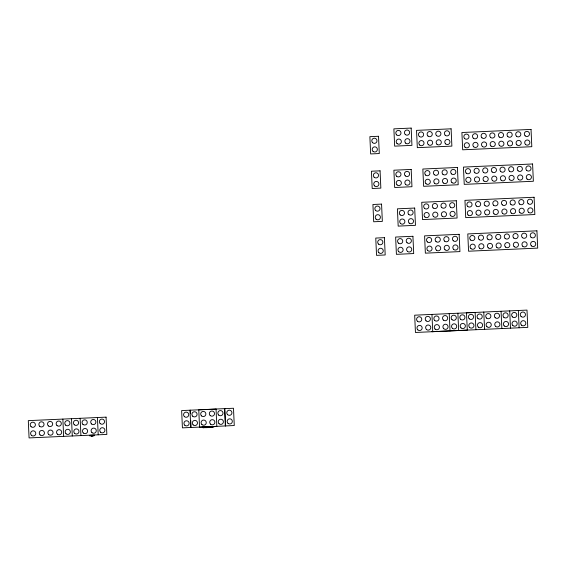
<?xml version="1.0" encoding="UTF-8"?>
<svg xmlns="http://www.w3.org/2000/svg" width="566" height="566" viewBox="0 0 566 566"><rect width="100%" height="100%" fill="white"/><g stroke="black" fill="none" stroke-linecap="round" stroke-linejoin="round"><path stroke-width="0.85" d="M431.879 331.711L527.774 327.381L526.996 310.097L414.673 315.191L415.444 332.468L467.297 330.141L466.483 312.765L475.122 312.375L475.9 329.66M201.963 426.594L204.482 426.481M200.569 427.047L182.422 427.861L181.644 410.576L233.489 408.249L234.267 425.533L201.977 427.026M211.634 426.863L212.965 426.806M201.942 427.415L205.401 427.259M207.206 427.181L209.795 427.061M210.573 427.026L214.033 426.87M203.024 427.797L204.361 427.74M211.649 427.33L212.986 427.266M89.697 435.296L94.437 435.084M91.176 435.664L93.001 435.579M89.725 435.884L94.458 435.671M91.204 436.301L93.029 436.216M518.357 310.486L519.128 327.771M509.711 310.875L510.49 328.153M501.073 311.265L501.851 328.542M483.788 312.036L484.567 329.32M457.88 313.246L458.651 330.53M449.234 313.635L450.012 330.919M431.95 314.413L432.728 331.697M224.851 408.638L225.629 425.915M224.553 408.652L225.332 425.929M210.644 426.594L210.679 427.457L205.493 427.691L205.458 426.828M190.282 410.187L190.438 413.647M190.749 420.559L191.025 426.608M189.992 410.201L190.763 427.486M97.43 417.531L98.208 434.815M80.146 418.309L80.924 435.594M71.507 418.698L72.285 435.983M62.868 419.088L63.64 436.365M411.164 128.079L393.879 128.857L394.658 146.141L411.942 145.363L411.164 128.079M451.102 128.822L416.541 130.378L417.319 147.662L451.88 146.106L451.102 128.822M378.512 136.272L369.874 136.661L370.652 153.938L379.291 153.549L378.512 136.272M531.035 129.416L461.906 132.522L462.677 149.806L531.807 146.7L531.035 129.416M380.069 170.833L371.43 171.222L372.202 188.506L380.847 188.117L380.069 170.833M411.178 169.439L393.894 170.21L394.672 187.495L411.956 186.716L411.178 169.439M532.585 163.977L463.455 167.09L464.233 184.367L533.363 181.261L532.585 163.977M457.413 167.472L422.844 169.029L423.623 186.313L458.184 184.757L457.413 167.472M381.562 204.107L372.923 204.489L373.702 221.773L382.34 221.384L381.562 204.107M456.309 200.746L421.748 202.295L422.519 219.58L457.087 218.023L456.309 200.746M534.085 197.251L464.955 200.357L465.726 217.641L534.856 214.528L534.085 197.251M414.687 208.055L397.41 208.826L398.181 226.11L415.465 225.332L414.687 208.055M412.918 236.284L395.634 237.055L396.412 254.339L413.696 253.561L412.918 236.284M384.406 237.678L375.76 238.067L376.539 255.351L385.184 254.962L384.406 237.678M459.153 234.317L424.585 235.873L425.363 253.158L459.932 251.601L459.153 234.317M536.922 230.822L467.792 233.935L468.57 251.212L537.7 248.106L536.922 230.822M216.049 409.091L198.772 409.869L199.543 427.146L216.828 426.375L216.049 409.091M106.068 417.142L28.3 420.637L29.078 437.921L106.847 434.426L106.068 417.142M91.55 423.962A2.597 2.597 0 0 0 95.838 422.604A2.597 2.597 0 0 0 92.52 419.576A2.597 2.597 0 0 0 91.55 423.962M83.301 432.99A2.597 2.597 0 0 0 87.588 431.632A2.597 2.597 0 0 0 84.27 428.603A2.597 2.597 0 0 0 83.301 432.99M91.94 432.601A2.597 2.597 0 0 0 96.227 431.25A2.597 2.597 0 0 0 92.909 428.214A2.597 2.597 0 0 0 91.94 432.601M82.912 424.351A2.597 2.597 0 0 0 87.199 422.993A2.597 2.597 0 0 0 83.881 419.958A2.597 2.597 0 0 0 82.912 424.351M100.585 432.212A2.597 2.597 0 0 0 104.866 430.86A2.597 2.597 0 0 0 101.547 427.825A2.597 2.597 0 0 0 100.585 432.212M100.196 423.573A2.597 2.597 0 0 0 104.477 422.215A2.597 2.597 0 0 0 101.158 419.187A2.597 2.597 0 0 0 100.196 423.573M74.655 433.379A2.597 2.597 0 0 0 78.943 432.021A2.597 2.597 0 0 0 75.625 428.993A2.597 2.597 0 0 0 74.655 433.379M74.273 424.741A2.597 2.597 0 0 0 78.554 423.382A2.597 2.597 0 0 0 75.236 420.347A2.597 2.597 0 0 0 74.273 424.741M31.066 426.679A2.597 2.597 0 0 0 35.347 425.321A2.597 2.597 0 0 0 32.029 422.293A2.597 2.597 0 0 0 31.066 426.679M31.455 435.325A2.597 2.597 0 0 0 35.736 433.966A2.597 2.597 0 0 0 32.418 430.931A2.597 2.597 0 0 0 31.455 435.325M56.989 425.519A2.597 2.597 0 0 0 61.27 424.16A2.597 2.597 0 0 0 57.958 421.125A2.597 2.597 0 0 0 56.989 425.519M57.378 434.157A2.597 2.597 0 0 0 61.659 432.799A2.597 2.597 0 0 0 58.34 429.771A2.597 2.597 0 0 0 57.378 434.157M48.343 425.901A2.597 2.597 0 0 0 52.631 424.55A2.597 2.597 0 0 0 49.313 421.514A2.597 2.597 0 0 0 48.343 425.901M48.733 434.547A2.597 2.597 0 0 0 53.02 433.188A2.597 2.597 0 0 0 49.702 430.153A2.597 2.597 0 0 0 48.733 434.547M39.705 426.29A2.597 2.597 0 0 0 43.992 424.939A2.597 2.597 0 0 0 40.674 421.903A2.597 2.597 0 0 0 39.705 426.29M40.094 434.936A2.597 2.597 0 0 0 44.381 433.577A2.597 2.597 0 0 0 41.063 430.542A2.597 2.597 0 0 0 40.094 434.936M66.017 433.768A2.597 2.597 0 0 0 70.304 432.41A2.597 2.597 0 0 0 66.986 429.382A2.597 2.597 0 0 0 66.017 433.768M65.628 425.13A2.597 2.597 0 0 0 69.915 423.771A2.597 2.597 0 0 0 66.597 420.736A2.597 2.597 0 0 0 65.628 425.13M201.531 415.911A2.597 2.597 0 0 0 205.819 414.553A2.597 2.597 0 0 0 202.501 411.517A2.597 2.597 0 0 0 201.531 415.911M201.92 424.55A2.597 2.597 0 0 0 206.208 423.191A2.597 2.597 0 0 0 202.89 420.163A2.597 2.597 0 0 0 201.92 424.55M210.566 424.16A2.597 2.597 0 0 0 214.847 422.802A2.597 2.597 0 0 0 211.528 419.774A2.597 2.597 0 0 0 210.566 424.16M210.177 415.522A2.597 2.597 0 0 0 214.457 414.163A2.597 2.597 0 0 0 211.139 411.128A2.597 2.597 0 0 0 210.177 415.522M192.751 416.243A2.597 2.597 0 0 0 197.039 414.885A2.597 2.597 0 0 0 193.721 411.857A2.597 2.597 0 0 0 192.751 416.243M218.674 415.076A2.597 2.597 0 0 0 222.962 413.725A2.597 2.597 0 0 0 219.643 410.69A2.597 2.597 0 0 0 218.674 415.076M219.063 423.722A2.597 2.597 0 0 0 223.351 422.363A2.597 2.597 0 0 0 220.032 419.328A2.597 2.597 0 0 0 219.063 423.722M193.14 424.882A2.597 2.597 0 0 0 197.428 423.531A2.597 2.597 0 0 0 194.11 420.496A2.597 2.597 0 0 0 193.14 424.882M228.006 423.318A2.597 2.597 0 0 0 232.286 421.96A2.597 2.597 0 0 0 228.968 418.932A2.597 2.597 0 0 0 228.006 423.318M227.617 414.68A2.597 2.597 0 0 0 231.897 413.322A2.597 2.597 0 0 0 228.579 410.286A2.597 2.597 0 0 0 227.617 414.68M184.799 425.264A2.597 2.597 0 0 0 189.079 423.906A2.597 2.597 0 0 0 185.761 420.871A2.597 2.597 0 0 0 184.799 425.264M184.41 416.618A2.597 2.597 0 0 0 188.69 415.26A2.597 2.597 0 0 0 185.372 412.232A2.597 2.597 0 0 0 184.41 416.618M419.307 136.42A2.597 2.597 0 0 0 423.587 135.062A2.597 2.597 0 0 0 420.269 132.027A2.597 2.597 0 0 0 419.307 136.42M445.23 135.253A2.597 2.597 0 0 0 449.51 133.894A2.597 2.597 0 0 0 446.192 130.866A2.597 2.597 0 0 0 445.23 135.253M445.619 143.891A2.597 2.597 0 0 0 449.899 142.54A2.597 2.597 0 0 0 446.581 139.505A2.597 2.597 0 0 0 445.619 143.891M419.689 145.059A2.597 2.597 0 0 0 423.976 143.7A2.597 2.597 0 0 0 420.658 140.672A2.597 2.597 0 0 0 419.689 145.059M427.946 136.031A2.597 2.597 0 0 0 432.233 134.673A2.597 2.597 0 0 0 428.915 131.637A2.597 2.597 0 0 0 427.946 136.031M436.973 144.28A2.597 2.597 0 0 0 441.261 142.929A2.597 2.597 0 0 0 437.942 139.894A2.597 2.597 0 0 0 436.973 144.28M428.335 144.67A2.597 2.597 0 0 0 432.615 143.311A2.597 2.597 0 0 0 429.304 140.283A2.597 2.597 0 0 0 428.335 144.67M436.584 135.642A2.597 2.597 0 0 0 440.872 134.284A2.597 2.597 0 0 0 437.553 131.255A2.597 2.597 0 0 0 436.584 135.642M396.646 134.899A2.597 2.597 0 0 0 400.933 133.541A2.597 2.597 0 0 0 397.615 130.505A2.597 2.597 0 0 0 396.646 134.899M397.035 143.538A2.597 2.597 0 0 0 401.322 142.179A2.597 2.597 0 0 0 398.004 139.151A2.597 2.597 0 0 0 397.035 143.538M405.673 143.148A2.597 2.597 0 0 0 409.961 141.79A2.597 2.597 0 0 0 406.643 138.762A2.597 2.597 0 0 0 405.673 143.148M405.284 134.51A2.597 2.597 0 0 0 409.572 133.151A2.597 2.597 0 0 0 406.254 130.116A2.597 2.597 0 0 0 405.284 134.51M461.028 327.933A2.597 2.597 0 0 0 465.316 326.575A2.597 2.597 0 0 0 461.998 323.54A2.597 2.597 0 0 0 461.028 327.933M460.639 319.288A2.597 2.597 0 0 0 464.927 317.929A2.597 2.597 0 0 0 461.608 314.901A2.597 2.597 0 0 0 460.639 319.288M504.228 325.945A2.597 2.597 0 0 0 508.509 324.587A2.597 2.597 0 0 0 505.19 321.559A2.597 2.597 0 0 0 504.228 325.945M503.839 317.307A2.597 2.597 0 0 0 508.119 315.948A2.597 2.597 0 0 0 504.801 312.913A2.597 2.597 0 0 0 503.839 317.307M486.944 326.724A2.597 2.597 0 0 0 491.224 325.365A2.597 2.597 0 0 0 487.906 322.33A2.597 2.597 0 0 0 486.944 326.724M486.555 318.078A2.597 2.597 0 0 0 490.835 316.727A2.597 2.597 0 0 0 487.524 313.691A2.597 2.597 0 0 0 486.555 318.078M495.193 317.689A2.597 2.597 0 0 0 499.481 316.337A2.597 2.597 0 0 0 496.163 313.302A2.597 2.597 0 0 0 495.193 317.689M495.583 326.334A2.597 2.597 0 0 0 499.87 324.976A2.597 2.597 0 0 0 496.552 321.941A2.597 2.597 0 0 0 495.583 326.334M512.478 316.918A2.597 2.597 0 0 0 516.765 315.559A2.597 2.597 0 0 0 513.447 312.524A2.597 2.597 0 0 0 512.478 316.918M512.867 325.556A2.597 2.597 0 0 0 517.154 324.198A2.597 2.597 0 0 0 513.836 321.17A2.597 2.597 0 0 0 512.867 325.556M469.638 327.452A2.597 2.597 0 0 0 473.919 326.094A2.597 2.597 0 0 0 470.601 323.059A2.597 2.597 0 0 0 469.638 327.452M469.249 318.807A2.597 2.597 0 0 0 473.53 317.455A2.597 2.597 0 0 0 470.212 314.42A2.597 2.597 0 0 0 469.249 318.807M376.072 219.176A2.597 2.597 0 0 0 380.359 217.818A2.597 2.597 0 0 0 377.041 214.783A2.597 2.597 0 0 0 376.072 219.176M375.69 210.531A2.597 2.597 0 0 0 379.97 209.179A2.597 2.597 0 0 0 376.652 206.144A2.597 2.597 0 0 0 375.69 210.531M452.39 328.315A2.597 2.597 0 0 0 456.67 326.964A2.597 2.597 0 0 0 453.352 323.929A2.597 2.597 0 0 0 452.39 328.315M452.001 319.677A2.597 2.597 0 0 0 456.281 318.318A2.597 2.597 0 0 0 452.97 315.29A2.597 2.597 0 0 0 452.001 319.677M434.716 320.455A2.597 2.597 0 0 0 439.004 319.097A2.597 2.597 0 0 0 435.686 316.061A2.597 2.597 0 0 0 434.716 320.455M435.105 329.094A2.597 2.597 0 0 0 439.393 327.735A2.597 2.597 0 0 0 436.075 324.707A2.597 2.597 0 0 0 435.105 329.094M443.744 328.705A2.597 2.597 0 0 0 448.031 327.346A2.597 2.597 0 0 0 444.713 324.318A2.597 2.597 0 0 0 443.744 328.705M443.355 320.066A2.597 2.597 0 0 0 447.642 318.708A2.597 2.597 0 0 0 444.324 315.679A2.597 2.597 0 0 0 443.355 320.066M417.432 321.233A2.597 2.597 0 0 0 421.72 319.875A2.597 2.597 0 0 0 418.401 316.84A2.597 2.597 0 0 0 417.432 321.233M417.821 329.872A2.597 2.597 0 0 0 422.109 328.513A2.597 2.597 0 0 0 418.79 325.485A2.597 2.597 0 0 0 417.821 329.872M426.467 329.483A2.597 2.597 0 0 0 430.747 328.124A2.597 2.597 0 0 0 427.429 325.096A2.597 2.597 0 0 0 426.467 329.483M426.078 320.844A2.597 2.597 0 0 0 430.358 319.486A2.597 2.597 0 0 0 427.04 316.451A2.597 2.597 0 0 0 426.078 320.844M521.116 316.528A2.597 2.597 0 0 0 525.404 315.17A2.597 2.597 0 0 0 522.085 312.135A2.597 2.597 0 0 0 521.116 316.528M521.505 325.167A2.597 2.597 0 0 0 525.793 323.809A2.597 2.597 0 0 0 522.475 320.781A2.597 2.597 0 0 0 521.505 325.167M478.298 327.113A2.597 2.597 0 0 0 482.586 325.754A2.597 2.597 0 0 0 479.268 322.719A2.597 2.597 0 0 0 478.298 327.113M477.909 318.467A2.597 2.597 0 0 0 482.197 317.109A2.597 2.597 0 0 0 478.878 314.08A2.597 2.597 0 0 0 477.909 318.467M470.558 239.977A2.597 2.597 0 0 0 474.839 238.619A2.597 2.597 0 0 0 471.528 235.583A2.597 2.597 0 0 0 470.558 239.977M470.947 248.615A2.597 2.597 0 0 0 475.228 247.257A2.597 2.597 0 0 0 471.91 244.222A2.597 2.597 0 0 0 470.947 248.615M479.197 239.588A2.597 2.597 0 0 0 483.484 238.229A2.597 2.597 0 0 0 480.166 235.194A2.597 2.597 0 0 0 479.197 239.588M496.481 238.81A2.597 2.597 0 0 0 500.768 237.451A2.597 2.597 0 0 0 497.45 234.416A2.597 2.597 0 0 0 496.481 238.81M496.87 247.448A2.597 2.597 0 0 0 501.158 246.09A2.597 2.597 0 0 0 497.839 243.062A2.597 2.597 0 0 0 496.87 247.448M488.232 247.837A2.597 2.597 0 0 0 492.512 246.479A2.597 2.597 0 0 0 489.194 243.451A2.597 2.597 0 0 0 488.232 247.837M479.586 248.226A2.597 2.597 0 0 0 483.873 246.868A2.597 2.597 0 0 0 480.555 243.84A2.597 2.597 0 0 0 479.586 248.226M531.05 237.253A2.597 2.597 0 0 0 535.33 235.895A2.597 2.597 0 0 0 532.012 232.867A2.597 2.597 0 0 0 531.05 237.253M531.432 245.899A2.597 2.597 0 0 0 535.719 244.54A2.597 2.597 0 0 0 532.401 241.505A2.597 2.597 0 0 0 531.432 245.899M487.842 239.199A2.597 2.597 0 0 0 492.123 237.84A2.597 2.597 0 0 0 488.805 234.805A2.597 2.597 0 0 0 487.842 239.199M505.509 247.059A2.597 2.597 0 0 0 509.796 245.708A2.597 2.597 0 0 0 506.478 242.673A2.597 2.597 0 0 0 505.509 247.059M505.12 238.42A2.597 2.597 0 0 0 509.407 237.062A2.597 2.597 0 0 0 506.089 234.034A2.597 2.597 0 0 0 505.12 238.42M522.793 246.288A2.597 2.597 0 0 0 527.08 244.929A2.597 2.597 0 0 0 523.762 241.894A2.597 2.597 0 0 0 522.793 246.288M514.154 246.67A2.597 2.597 0 0 0 518.435 245.319A2.597 2.597 0 0 0 515.117 242.283A2.597 2.597 0 0 0 514.154 246.67M513.765 238.031A2.597 2.597 0 0 0 518.046 236.673A2.597 2.597 0 0 0 514.727 233.645A2.597 2.597 0 0 0 513.765 238.031M522.404 237.642A2.597 2.597 0 0 0 526.691 236.284A2.597 2.597 0 0 0 523.373 233.256A2.597 2.597 0 0 0 522.404 237.642M427.74 250.554A2.597 2.597 0 0 0 432.021 249.203A2.597 2.597 0 0 0 428.71 246.168A2.597 2.597 0 0 0 427.74 250.554M435.99 241.526A2.597 2.597 0 0 0 440.277 240.168A2.597 2.597 0 0 0 436.959 237.14A2.597 2.597 0 0 0 435.99 241.526M436.379 250.165A2.597 2.597 0 0 0 440.666 248.814A2.597 2.597 0 0 0 437.348 245.778A2.597 2.597 0 0 0 436.379 250.165M427.351 241.915A2.597 2.597 0 0 0 431.639 240.557A2.597 2.597 0 0 0 428.32 237.529A2.597 2.597 0 0 0 427.351 241.915M444.635 241.137A2.597 2.597 0 0 0 448.916 239.779A2.597 2.597 0 0 0 445.598 236.751A2.597 2.597 0 0 0 444.635 241.137M445.025 249.783A2.597 2.597 0 0 0 449.305 248.424A2.597 2.597 0 0 0 445.987 245.389A2.597 2.597 0 0 0 445.025 249.783M453.274 240.748A2.597 2.597 0 0 0 457.561 239.397A2.597 2.597 0 0 0 454.243 236.362A2.597 2.597 0 0 0 453.274 240.748M453.663 249.394A2.597 2.597 0 0 0 457.951 248.035A2.597 2.597 0 0 0 454.632 245A2.597 2.597 0 0 0 453.663 249.394M398.789 251.743A2.597 2.597 0 0 0 403.07 250.384A2.597 2.597 0 0 0 399.759 247.349A2.597 2.597 0 0 0 398.789 251.743M398.4 243.097A2.597 2.597 0 0 0 402.688 241.746A2.597 2.597 0 0 0 399.37 238.71A2.597 2.597 0 0 0 398.4 243.097M407.039 242.715A2.597 2.597 0 0 0 411.326 241.357A2.597 2.597 0 0 0 408.008 238.321A2.597 2.597 0 0 0 407.039 242.715M407.428 251.354A2.597 2.597 0 0 0 411.715 249.995A2.597 2.597 0 0 0 408.397 246.967A2.597 2.597 0 0 0 407.428 251.354M378.916 252.754A2.597 2.597 0 0 0 383.203 251.396A2.597 2.597 0 0 0 379.885 248.361A2.597 2.597 0 0 0 378.916 252.754M378.527 244.109A2.597 2.597 0 0 0 382.814 242.75A2.597 2.597 0 0 0 379.496 239.722A2.597 2.597 0 0 0 378.527 244.109M408.815 214.486A2.597 2.597 0 0 0 413.095 213.127A2.597 2.597 0 0 0 409.777 210.092A2.597 2.597 0 0 0 408.815 214.486M400.558 223.513A2.597 2.597 0 0 0 404.846 222.155A2.597 2.597 0 0 0 401.527 219.12A2.597 2.597 0 0 0 400.558 223.513M409.204 223.124A2.597 2.597 0 0 0 413.484 221.766A2.597 2.597 0 0 0 410.166 218.738A2.597 2.597 0 0 0 409.204 223.124M400.169 214.868A2.597 2.597 0 0 0 404.457 213.516A2.597 2.597 0 0 0 401.138 210.481A2.597 2.597 0 0 0 400.169 214.868M450.437 207.177A2.597 2.597 0 0 0 454.717 205.819A2.597 2.597 0 0 0 451.399 202.784A2.597 2.597 0 0 0 450.437 207.177M450.819 215.816A2.597 2.597 0 0 0 455.106 214.457A2.597 2.597 0 0 0 451.788 211.429A2.597 2.597 0 0 0 450.819 215.816M424.507 208.338A2.597 2.597 0 0 0 428.795 206.979A2.597 2.597 0 0 0 425.476 203.951A2.597 2.597 0 0 0 424.507 208.338M424.896 216.983A2.597 2.597 0 0 0 429.184 215.625A2.597 2.597 0 0 0 425.865 212.59A2.597 2.597 0 0 0 424.896 216.983M433.153 207.948A2.597 2.597 0 0 0 437.433 206.597A2.597 2.597 0 0 0 434.115 203.562A2.597 2.597 0 0 0 433.153 207.948M433.542 216.594A2.597 2.597 0 0 0 437.822 215.236A2.597 2.597 0 0 0 434.504 212.2A2.597 2.597 0 0 0 433.542 216.594M441.791 207.566A2.597 2.597 0 0 0 446.079 206.208A2.597 2.597 0 0 0 442.761 203.173A2.597 2.597 0 0 0 441.791 207.566M442.18 216.205A2.597 2.597 0 0 0 446.468 214.847A2.597 2.597 0 0 0 443.15 211.811A2.597 2.597 0 0 0 442.18 216.205M493.637 205.232A2.597 2.597 0 0 0 497.924 203.873A2.597 2.597 0 0 0 494.606 200.845A2.597 2.597 0 0 0 493.637 205.232M467.714 206.399A2.597 2.597 0 0 0 472.002 205.041A2.597 2.597 0 0 0 468.683 202.005A2.597 2.597 0 0 0 467.714 206.399M468.103 215.038A2.597 2.597 0 0 0 472.391 213.679A2.597 2.597 0 0 0 469.072 210.651A2.597 2.597 0 0 0 468.103 215.038M494.026 213.877A2.597 2.597 0 0 0 498.313 212.519A2.597 2.597 0 0 0 494.995 209.484A2.597 2.597 0 0 0 494.026 213.877M485.387 214.259A2.597 2.597 0 0 0 489.675 212.908A2.597 2.597 0 0 0 486.357 209.873A2.597 2.597 0 0 0 485.387 214.259M476.749 214.648A2.597 2.597 0 0 0 481.029 213.29A2.597 2.597 0 0 0 477.711 210.262A2.597 2.597 0 0 0 476.749 214.648M476.36 206.01A2.597 2.597 0 0 0 480.64 204.651A2.597 2.597 0 0 0 477.322 201.623A2.597 2.597 0 0 0 476.36 206.01M528.205 203.682A2.597 2.597 0 0 0 532.493 202.324A2.597 2.597 0 0 0 529.175 199.289A2.597 2.597 0 0 0 528.205 203.682M528.594 212.321A2.597 2.597 0 0 0 532.875 210.962A2.597 2.597 0 0 0 529.564 207.934A2.597 2.597 0 0 0 528.594 212.321M484.998 205.621A2.597 2.597 0 0 0 489.286 204.262A2.597 2.597 0 0 0 485.968 201.234A2.597 2.597 0 0 0 484.998 205.621M502.672 213.488A2.597 2.597 0 0 0 506.952 212.13A2.597 2.597 0 0 0 503.634 209.095A2.597 2.597 0 0 0 502.672 213.488M502.283 204.842A2.597 2.597 0 0 0 506.563 203.484A2.597 2.597 0 0 0 503.252 200.456A2.597 2.597 0 0 0 502.283 204.842M519.949 212.71A2.597 2.597 0 0 0 524.236 211.351A2.597 2.597 0 0 0 520.918 208.316A2.597 2.597 0 0 0 519.949 212.71M519.567 204.064A2.597 2.597 0 0 0 523.847 202.713A2.597 2.597 0 0 0 520.529 199.678A2.597 2.597 0 0 0 519.567 204.064M511.31 213.099A2.597 2.597 0 0 0 515.598 211.741A2.597 2.597 0 0 0 512.28 208.705A2.597 2.597 0 0 0 511.31 213.099M510.921 204.453A2.597 2.597 0 0 0 515.209 203.102A2.597 2.597 0 0 0 511.89 200.067A2.597 2.597 0 0 0 510.921 204.453M492.144 171.965A2.597 2.597 0 0 0 496.432 170.607A2.597 2.597 0 0 0 493.113 167.571A2.597 2.597 0 0 0 492.144 171.965M492.533 180.604A2.597 2.597 0 0 0 496.821 179.245A2.597 2.597 0 0 0 493.502 176.217A2.597 2.597 0 0 0 492.533 180.604M466.221 173.125A2.597 2.597 0 0 0 470.509 171.774A2.597 2.597 0 0 0 467.191 168.739A2.597 2.597 0 0 0 466.221 173.125M466.61 181.771A2.597 2.597 0 0 0 470.891 180.412A2.597 2.597 0 0 0 467.58 177.377A2.597 2.597 0 0 0 466.61 181.771M475.249 181.382A2.597 2.597 0 0 0 479.536 180.023A2.597 2.597 0 0 0 476.218 176.995A2.597 2.597 0 0 0 475.249 181.382M474.86 172.743A2.597 2.597 0 0 0 479.147 171.385A2.597 2.597 0 0 0 475.829 168.35A2.597 2.597 0 0 0 474.86 172.743M526.713 170.408A2.597 2.597 0 0 0 530.993 169.05A2.597 2.597 0 0 0 527.675 166.022A2.597 2.597 0 0 0 526.713 170.408M483.895 180.993A2.597 2.597 0 0 0 488.175 179.634A2.597 2.597 0 0 0 484.857 176.606A2.597 2.597 0 0 0 483.895 180.993M527.095 179.054A2.597 2.597 0 0 0 531.382 177.696A2.597 2.597 0 0 0 528.064 174.661A2.597 2.597 0 0 0 527.095 179.054M501.172 180.214A2.597 2.597 0 0 0 505.459 178.856A2.597 2.597 0 0 0 502.141 175.828A2.597 2.597 0 0 0 501.172 180.214M483.505 172.354A2.597 2.597 0 0 0 487.786 170.996A2.597 2.597 0 0 0 484.468 167.96A2.597 2.597 0 0 0 483.505 172.354M500.783 171.576A2.597 2.597 0 0 0 505.07 170.217A2.597 2.597 0 0 0 501.752 167.189A2.597 2.597 0 0 0 500.783 171.576M518.067 170.798A2.597 2.597 0 0 0 522.354 169.439A2.597 2.597 0 0 0 519.036 166.411A2.597 2.597 0 0 0 518.067 170.798M518.456 179.436A2.597 2.597 0 0 0 522.743 178.085A2.597 2.597 0 0 0 519.425 175.05A2.597 2.597 0 0 0 518.456 179.436M509.817 179.825A2.597 2.597 0 0 0 514.098 178.474A2.597 2.597 0 0 0 510.78 175.439A2.597 2.597 0 0 0 509.817 179.825M509.428 171.187A2.597 2.597 0 0 0 513.709 169.828A2.597 2.597 0 0 0 510.398 166.8A2.597 2.597 0 0 0 509.428 171.187M425.611 175.071A2.597 2.597 0 0 0 429.891 173.712A2.597 2.597 0 0 0 426.58 170.684A2.597 2.597 0 0 0 425.611 175.071M426 183.709A2.597 2.597 0 0 0 430.28 182.358A2.597 2.597 0 0 0 426.962 179.323A2.597 2.597 0 0 0 426 183.709M451.534 173.904A2.597 2.597 0 0 0 455.821 172.545A2.597 2.597 0 0 0 452.503 169.517A2.597 2.597 0 0 0 451.534 173.904M451.923 182.549A2.597 2.597 0 0 0 456.203 181.191A2.597 2.597 0 0 0 452.892 178.156A2.597 2.597 0 0 0 451.923 182.549M442.895 174.293A2.597 2.597 0 0 0 447.175 172.934A2.597 2.597 0 0 0 443.857 169.906A2.597 2.597 0 0 0 442.895 174.293M443.277 182.938A2.597 2.597 0 0 0 447.565 181.58A2.597 2.597 0 0 0 444.246 178.545A2.597 2.597 0 0 0 443.277 182.938M434.249 174.682A2.597 2.597 0 0 0 438.537 173.323A2.597 2.597 0 0 0 435.219 170.295A2.597 2.597 0 0 0 434.249 174.682M434.638 183.32A2.597 2.597 0 0 0 438.926 181.969A2.597 2.597 0 0 0 435.608 178.934A2.597 2.597 0 0 0 434.638 183.32M405.688 184.509A2.597 2.597 0 0 0 409.975 183.151A2.597 2.597 0 0 0 406.657 180.115A2.597 2.597 0 0 0 405.688 184.509M405.298 175.87A2.597 2.597 0 0 0 409.586 174.512A2.597 2.597 0 0 0 406.268 171.477A2.597 2.597 0 0 0 405.298 175.87M397.049 184.898A2.597 2.597 0 0 0 401.329 183.54A2.597 2.597 0 0 0 398.011 180.504A2.597 2.597 0 0 0 397.049 184.898M396.66 176.252A2.597 2.597 0 0 0 400.94 174.901A2.597 2.597 0 0 0 397.629 171.866A2.597 2.597 0 0 0 396.66 176.252M374.579 185.91A2.597 2.597 0 0 0 378.866 184.551A2.597 2.597 0 0 0 375.548 181.516A2.597 2.597 0 0 0 374.579 185.91M374.19 177.264A2.597 2.597 0 0 0 378.477 175.906A2.597 2.597 0 0 0 375.159 172.878A2.597 2.597 0 0 0 374.19 177.264M373.029 151.341A2.597 2.597 0 0 0 377.31 149.983A2.597 2.597 0 0 0 373.992 146.955A2.597 2.597 0 0 0 373.029 151.341M372.64 142.703A2.597 2.597 0 0 0 376.921 141.344A2.597 2.597 0 0 0 373.602 138.309A2.597 2.597 0 0 0 372.64 142.703M490.977 146.042A2.597 2.597 0 0 0 495.264 144.684A2.597 2.597 0 0 0 491.946 141.649A2.597 2.597 0 0 0 490.977 146.042M490.588 137.397A2.597 2.597 0 0 0 494.875 136.038A2.597 2.597 0 0 0 491.557 133.01A2.597 2.597 0 0 0 490.588 137.397M464.665 138.564A2.597 2.597 0 0 0 468.952 137.205A2.597 2.597 0 0 0 465.634 134.177A2.597 2.597 0 0 0 464.665 138.564M465.054 147.202A2.597 2.597 0 0 0 469.341 145.851A2.597 2.597 0 0 0 466.023 142.816A2.597 2.597 0 0 0 465.054 147.202M473.31 138.175A2.597 2.597 0 0 0 477.591 136.816A2.597 2.597 0 0 0 474.273 133.788A2.597 2.597 0 0 0 473.31 138.175M473.7 146.813A2.597 2.597 0 0 0 477.98 145.462A2.597 2.597 0 0 0 474.662 142.427A2.597 2.597 0 0 0 473.7 146.813M481.949 137.786A2.597 2.597 0 0 0 486.236 136.427A2.597 2.597 0 0 0 482.918 133.399A2.597 2.597 0 0 0 481.949 137.786M482.338 146.431A2.597 2.597 0 0 0 486.626 145.073A2.597 2.597 0 0 0 483.307 142.038A2.597 2.597 0 0 0 482.338 146.431M525.545 144.486A2.597 2.597 0 0 0 529.833 143.127A2.597 2.597 0 0 0 526.514 140.099A2.597 2.597 0 0 0 525.545 144.486M525.156 135.847A2.597 2.597 0 0 0 529.443 134.489A2.597 2.597 0 0 0 526.125 131.454A2.597 2.597 0 0 0 525.156 135.847M499.622 145.653A2.597 2.597 0 0 0 503.903 144.295A2.597 2.597 0 0 0 500.585 141.259A2.597 2.597 0 0 0 499.622 145.653M499.233 137.007A2.597 2.597 0 0 0 503.521 135.656A2.597 2.597 0 0 0 500.202 132.621A2.597 2.597 0 0 0 499.233 137.007M516.907 144.875A2.597 2.597 0 0 0 521.187 143.516A2.597 2.597 0 0 0 517.869 140.488A2.597 2.597 0 0 0 516.907 144.875M516.517 136.236A2.597 2.597 0 0 0 520.798 134.878A2.597 2.597 0 0 0 517.48 131.843A2.597 2.597 0 0 0 516.517 136.236M508.261 145.264A2.597 2.597 0 0 0 512.548 143.906A2.597 2.597 0 0 0 509.23 140.87A2.597 2.597 0 0 0 508.261 145.264M507.872 136.618A2.597 2.597 0 0 0 512.159 135.267A2.597 2.597 0 0 0 508.841 132.232A2.597 2.597 0 0 0 507.872 136.618"/></g></svg>
